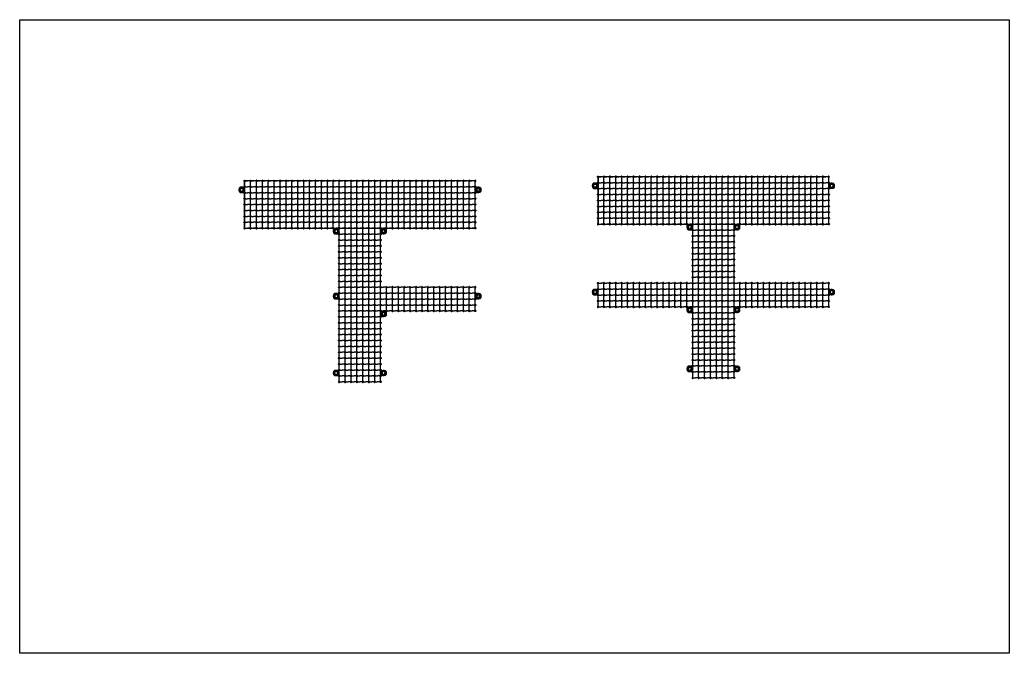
# Model space of a CAD drawing. Extents: x 140753 to 369320, y 91222 to 396627.
# Drawn here: x 244111 to 327774, y 151661 to 205257 of the extents above; entities that cross this region are included whole.
import ezdxf

# ---------------------------------------------------------------- set-up
doc = ezdxf.new("R2010")
doc.units = 0
doc.header["$LTSCALE"] = 1000
for name, color, linetype in [('W-_ANTICOLLISION防撞措施', 121, 'Continuous'), ('W-MOUNTING固定方式', 5, 'Continuous'), ('蓝色浮筒', 150, 'Continuous')]:
    doc.layers.add(name, color=color, linetype=linetype)

# ---------------------------------------------------------------- blocks, each defined once
blk = doc.blocks.new('浮筒')
at = {"layer": '蓝色浮筒'}
blk.add_line((441, 238), (441, 238), dxfattribs=at)
for points in [[(0, 417, 0.198912), (-9, 438), (-49, 479, -0.414214), (-49, 521), (-21, 549, -0.414214), (21, 549), (62, 509, 0.198912), (83, 500), (250, 500)], [(0, 83, -0.198912), (-9, 62), (-49, 21, 0.414214), (-49, -21), (-21, -49, 0.414214), (21, -49), (62, -9, -0.198912), (83, 0), (250, 0)], [(500, 417, -0.198912), (509, 438), (549, 479, 0.414214), (549, 521), (521, 549, 0.414214), (479, 549), (438, 509, -0.198912), (417, 500), (250, 500)], [(500, 83, 0.198912), (509, 62), (549, 21, -0.414214), (549, -21), (521, -49, -0.414214), (479, -49), (438, -9, 0.198912), (417, 0), (250, 0)]]:
    blk.add_lwpolyline(points, format="xyb", dxfattribs=at)
for points in [[(0, 417), (0, 83)], [(500, 417), (500, 83)]]:
    blk.add_lwpolyline(points, dxfattribs=at)
for centre, radius, start, end in [((-25, 500), 5, 84.26083, 275.73917), ((-25, 0), 5, 84.26083, 275.73917), ((0, 500), 25, 101.47834, 168.52166), ((0, 500), 25, 191.47834, 258.52166), ((0, 0), 25, 101.47834, 168.52166), ((0, 525), 5, 354.26083, 185.73917), ((0, 475), 5, 174.26083, 5.73917), ((0, 25), 5, 354.26083, 185.73917), ((0, 500), 25, 11.47834, 78.52166), ((0, 500), 25, 281.47834, 348.52166), ((0, 0), 25, 11.47834, 78.52166), ((25, 500), 5, 264.26083, 95.73917), ((25, 0), 5, 264.26083, 95.73917), ((475, 500), 5, 84.26083, 275.73917), ((475, 0), 5, 84.26083, 275.73917), ((500, 500), 25, 101.47834, 168.52166), ((500, 500), 25, 191.47834, 258.52166), ((500, 0), 25, 101.47834, 168.52166), ((500, 525), 5, 354.26083, 185.73917), ((500, 475), 5, 174.26083, 5.73917), ((500, 25), 5, 354.26083, 185.73917), ((500, 500), 25, 11.47834, 78.52166), ((500, 500), 25, 281.47834, 348.52166), ((500, 0), 25, 11.47834, 78.52166), ((525, 500), 5, 264.26083, 95.73917), ((525, 0), 5, 264.26083, 95.73917), ((0, 0), 25, 191.47834, 258.52166), ((0, -25), 5, 174.26083, 5.73917), ((0, 0), 25, 281.47834, 348.52166), ((500, 0), 25, 191.47834, 258.52166), ((500, -25), 5, 174.26083, 5.73917), ((500, 0), 25, 281.47834, 348.52166)]:
    blk.add_arc(centre, radius, start, end, dxfattribs=at)
blk = doc.blocks.new('*U241')
at = {"layer": '蓝色浮筒', "rotation": 180.0000000383531}
blk.add_blockref('浮筒', (250, 250), dxfattribs=at)
blk = doc.blocks.new('*U242')
at = {"layer": 'W-_ANTICOLLISION防撞措施', "color": 0, "linetype": 'ByBlock', "lineweight": -2, "transparency": 16777216}
for p in [(0, 0), (500, 0), (1000, 0), (1500, 0), (2000, 0), (2500, 0), (3000, 0), (3500, 0), (4000, 0), (4500, 0), (5000, 0), (5500, 0), (6000, 0), (6500, 0), (7000, 0), (7500, 0), (8000, 0), (8500, 0), (9000, 0), (9500, 0), (10000, 0), (10500, 0), (11000, 0), (11500, 0), (12000, 0), (12500, 0), (13000, 0), (13500, 0), (14000, 0), (14500, 0), (15000, 0), (15500, 0), (16000, 0), (16500, 0), (17000, 0), (17500, 0), (18000, 0), (18500, 0), (19000, 0), (0, -500), (0, -1000), (500, -500), (500, -1000), (1000, -500), (1000, -1000), (1500, -500), (1500, -1000), (2000, -500), (2000, -1000), (2500, -500), (2500, -1000), (3000, -500), (3000, -1000), (3500, -500), (3500, -1000), (4000, -500), (4000, -1000), (4500, -500), (4500, -1000), (5000, -500), (5000, -1000), (5500, -500), (5500, -1000), (6000, -500), (6000, -1000), (6500, -500), (6500, -1000), (7000, -500), (7000, -1000), (7500, -500), (7500, -1000), (8000, -500), (8000, -1000), (8500, -500), (8500, -1000), (9000, -500), (9000, -1000), (9500, -500), (9500, -1000), (10000, -500), (10000, -1000), (10500, -500), (10500, -1000), (11000, -500), (11000, -1000), (11500, -500), (11500, -1000), (12000, -500), (12000, -1000), (12500, -500), (12500, -1000), (13000, -500), (13000, -1000), (13500, -500), (13500, -1000), (14000, -500), (14000, -1000), (14500, -500), (14500, -1000), (15000, -500), (15000, -1000), (15500, -500), (15500, -1000), (16000, -500), (16000, -1000), (16500, -500), (16500, -1000), (17000, -500), (17000, -1000), (17500, -500), (17500, -1000), (18000, -500), (18000, -1000), (18500, -500), (18500, -1000), (19000, -500), (19000, -1000), (0, -1500), (500, -1500), (1000, -1500), (1500, -1500), (2000, -1500), (2500, -1500), (3000, -1500), (3500, -1500), (4000, -1500), (4500, -1500), (5000, -1500), (5500, -1500), (6000, -1500), (6500, -1500), (7000, -1500), (7500, -1500), (8000, -1500), (8500, -1500), (9000, -1500), (9500, -1500), (10000, -1500), (10500, -1500), (11000, -1500), (11500, -1500), (12000, -1500), (12500, -1500), (13000, -1500), (13500, -1500), (14000, -1500), (14500, -1500), (15000, -1500), (15500, -1500), (16000, -1500), (16500, -1500), (17000, -1500), (17500, -1500), (18000, -1500), (18500, -1500), (19000, -1500), (0, -2000), (0, -2500), (500, -2000), (500, -2500), (1000, -2000), (1000, -2500), (1500, -2000), (1500, -2500), (2000, -2000), (2000, -2500), (2500, -2000), (2500, -2500), (3000, -2000), (3000, -2500), (3500, -2000), (3500, -2500), (4000, -2000), (4000, -2500), (4500, -2000), (4500, -2500), (5000, -2000), (5000, -2500), (5500, -2000), (5500, -2500), (6000, -2000), (6000, -2500), (6500, -2000), (6500, -2500), (7000, -2000), (7000, -2500), (7500, -2000), (7500, -2500), (8000, -2000), (8000, -2500), (8500, -2000), (8500, -2500), (9000, -2000), (9000, -2500), (9500, -2000), (9500, -2500), (10000, -2000), (10000, -2500), (10500, -2000), (10500, -2500), (11000, -2000), (11000, -2500), (11500, -2000), (11500, -2500), (12000, -2000), (12000, -2500), (12500, -2000), (12500, -2500), (13000, -2000), (13000, -2500), (13500, -2000), (13500, -2500), (14000, -2000), (14000, -2500), (14500, -2000), (14500, -2500), (15000, -2000), (15000, -2500), (15500, -2000), (15500, -2500), (16000, -2000), (16000, -2500), (16500, -2000), (16500, -2500), (17000, -2000), (17000, -2500), (17500, -2000), (17500, -2500), (18000, -2000), (18000, -2500), (18500, -2000), (18500, -2500), (19000, -2000), (19000, -2500), (0, -3000), (0, -3500), (500, -3000), (500, -3500), (1000, -3000), (1000, -3500), (1500, -3000), (1500, -3500), (2000, -3000), (2000, -3500), (2500, -3000), (2500, -3500), (3000, -3000), (3000, -3500), (3500, -3000), (3500, -3500), (4000, -3000), (4000, -3500), (4500, -3000), (4500, -3500), (5000, -3000), (5000, -3500), (5500, -3000), (5500, -3500), (6000, -3000), (6000, -3500), (6500, -3000), (6500, -3500), (7000, -3000), (7000, -3500), (7500, -3000), (7500, -3500), (8000, -3000), (8000, -3500), (8500, -3000), (8500, -3500), (9000, -3000), (9000, -3500), (9500, -3000), (9500, -3500), (10000, -3000), (10000, -3500), (10500, -3000), (10500, -3500), (11000, -3000), (11000, -3500), (11500, -3000), (11500, -3500), (12000, -3000), (12000, -3500), (12500, -3000), (12500, -3500), (13000, -3000), (13000, -3500), (13500, -3000), (13500, -3500), (14000, -3000), (14000, -3500), (14500, -3000), (14500, -3500), (15000, -3000), (15000, -3500), (15500, -3000), (15500, -3500), (16000, -3000), (16000, -3500), (16500, -3000), (16500, -3500), (17000, -3000), (17000, -3500), (17500, -3000), (17500, -3500), (18000, -3000), (18000, -3500), (18500, -3000), (18500, -3500), (19000, -3000), (19000, -3500)]:
    blk.add_blockref('*U241', p, dxfattribs=at)
blk = doc.blocks.new('*U237')
at = {"layer": '蓝色浮筒', "rotation": 180.0000000383531}
blk.add_blockref('浮筒', (250, 250), dxfattribs=at)
blk = doc.blocks.new('*U238')
at = {"layer": 'W-_ANTICOLLISION防撞措施', "color": 0, "linetype": 'ByBlock', "lineweight": -2, "transparency": 16777216}
for p in [(0, 0), (500, 0), (1000, 0), (1500, 0), (2000, 0), (2500, 0), (3000, 0), (0, -500), (0, -1000), (500, -500), (500, -1000), (1000, -500), (1000, -1000), (1500, -500), (1500, -1000), (2000, -500), (2000, -1000), (2500, -500), (2500, -1000), (3000, -500), (3000, -1000), (0, -1500), (500, -1500), (1000, -1500), (1500, -1500), (2000, -1500), (2500, -1500), (3000, -1500), (0, -2000), (0, -2500), (500, -2000), (500, -2500), (1000, -2000), (1000, -2500), (1500, -2000), (1500, -2500), (2000, -2000), (2000, -2500), (2500, -2000), (2500, -2500), (3000, -2000), (3000, -2500), (0, -3000), (0, -3500), (500, -3000), (500, -3500), (1000, -3000), (1000, -3500), (1500, -3000), (1500, -3500), (2000, -3000), (2000, -3500), (2500, -3000), (2500, -3500), (3000, -3000), (3000, -3500), (0, -4000), (500, -4000), (1000, -4000), (1500, -4000), (2000, -4000), (2500, -4000), (3000, -4000), (0, -4500), (0, -5000), (500, -4500), (500, -5000), (1000, -4500), (1000, -5000), (1500, -4500), (1500, -5000), (2000, -4500), (2000, -5000), (2500, -4500), (2500, -5000), (3000, -4500), (3000, -5000), (0, -5500), (0, -6000), (500, -5500), (500, -6000), (1000, -5500), (1000, -6000), (1500, -5500), (1500, -6000), (2000, -5500), (2000, -6000), (2500, -5500), (2500, -6000), (3000, -5500), (3000, -6000), (0, -6500), (0, -7000), (500, -6500), (500, -7000), (1000, -6500), (1000, -7000), (1500, -6500), (1500, -7000), (2000, -6500), (2000, -7000), (2500, -6500), (2500, -7000), (3000, -6500), (3000, -7000), (0, -7500), (500, -7500), (1000, -7500), (1500, -7500), (2000, -7500), (2500, -7500), (3000, -7500), (0, -8000), (0, -8500), (500, -8000), (500, -8500), (1000, -8000), (1000, -8500), (1500, -8000), (1500, -8500), (2000, -8000), (2000, -8500), (2500, -8000), (2500, -8500), (3000, -8000), (3000, -8500), (0, -9000), (0, -9500), (500, -9000), (500, -9500), (1000, -9000), (1000, -9500), (1500, -9000), (1500, -9500), (2000, -9000), (2000, -9500), (2500, -9000), (2500, -9500), (3000, -9000), (3000, -9500), (0, -10000), (500, -10000), (1000, -10000), (1500, -10000), (2000, -10000), (2500, -10000), (3000, -10000), (0, -10500), (0, -11000), (500, -10500), (500, -11000), (1000, -10500), (1000, -11000), (1500, -10500), (1500, -11000), (2000, -10500), (2000, -11000), (2500, -10500), (2500, -11000), (3000, -10500), (3000, -11000), (0, -11500), (0, -12000), (500, -11500), (500, -12000), (1000, -11500), (1000, -12000), (1500, -11500), (1500, -12000), (2000, -11500), (2000, -12000), (2500, -11500), (2500, -12000), (3000, -11500), (3000, -12000), (0, -12500), (500, -12500), (1000, -12500), (1500, -12500), (2000, -12500), (2500, -12500), (3000, -12500)]:
    blk.add_blockref('*U237', p, dxfattribs=at)
blk = doc.blocks.new('*U239')
at = {"layer": '蓝色浮筒', "rotation": 180.0000000383531}
blk.add_blockref('浮筒', (250, 250), dxfattribs=at)
blk = doc.blocks.new('*U240')
at = {"layer": 'W-_ANTICOLLISION防撞措施', "color": 0, "linetype": 'ByBlock', "lineweight": -2, "transparency": 16777216}
for p in [(0, 0), (500, 0), (1000, 0), (1500, 0), (2000, 0), (2500, 0), (3000, 0), (3500, 0), (4000, 0), (4500, 0), (5000, 0), (5500, 0), (6000, 0), (6500, 0), (7000, 0), (7500, 0), (0, -500), (0, -1000), (500, -500), (500, -1000), (1000, -500), (1000, -1000), (1500, -500), (1500, -1000), (2000, -500), (2000, -1000), (2500, -500), (2500, -1000), (3000, -500), (3000, -1000), (3500, -500), (3500, -1000), (4000, -500), (4000, -1000), (4500, -500), (4500, -1000), (5000, -500), (5000, -1000), (5500, -500), (5500, -1000), (6000, -500), (6000, -1000), (6500, -500), (6500, -1000), (7000, -500), (7000, -1000), (7500, -500), (7500, -1000), (0, -1500), (500, -1500), (1000, -1500), (1500, -1500), (2000, -1500), (2500, -1500), (3000, -1500), (3500, -1500), (4000, -1500), (4500, -1500), (5000, -1500), (5500, -1500), (6000, -1500), (6500, -1500), (7000, -1500), (7500, -1500)]:
    blk.add_blockref('*U239', p, dxfattribs=at)
blk = doc.blocks.new('*U85')
at = {"color": 8, "linetype": 'Continuous', "lineweight": 15}
for p, q in [((-1, 2), (-2, 1)), ((0, 1), (0, -1)), ((-1, -2), (-2, -1))]:
    blk.add_line(p, q, dxfattribs=at)
at = {"color": 7, "linetype": 'Continuous', "lineweight": 15}
for p, q in [((16, 1), (0, 1)), ((0, 0), (19, 0)), ((16, 1), (16, 0)), ((19, -1), (19, 0)), ((0, -1), (19, -1))]:
    blk.add_line(p, q, dxfattribs=at)
for centre, radius, start, end in [((-3, 0), 2.9, 41.31782, 318.68218), ((-3, 0), 1.45, 41.31782, 318.68218), ((0, 3), 2.82, 221.31782, 270), ((0, -3), 2.82, 90, 138.68218), ((0, 3), 1.37, 221.31782, 270), ((0, -3), 1.37, 90, 138.68218)]:
    blk.add_arc(centre, radius, start, end, dxfattribs=at)
blk = doc.blocks.new('*U87')
blk.add_lwpolyline([(-12, 0), (-12, 2.5), (12, 2.5), (12, 0)], close=True)
blk = doc.blocks.new('无头销轴_B型_D12X150')
at = {"color": 0}
for p, q in [((-72, 6), (-72, -6)), ((72, 6), (72, -6))]:
    blk.add_line(p, q, dxfattribs=at)
blk.add_lwpolyline([(-75, 4), (-75, -4), (-72, -6), (72, -6), (75, -4), (75, 4), (72, 6), (-72, 6)], close=True, dxfattribs=at)
for centre in [(-70, 0), (70, 0)]:
    blk.add_circle(centre, 1.6, dxfattribs=at)
blk = doc.blocks.new('asdffsdsgdfg')
at = {"layer": 'W-MOUNTING固定方式', "color": 0}
for p, q in [((43285, -2497), (43283, -2500)), ((43378, -2500), (43283, -2500)), ((43283, -2574), (43283, -2500)), ((43285, -2497), (43376, -2497)), ((43376, -2497), (43378, -2500)), ((43378, -2500), (43378, -2574)), ((43108, -2622), (43108, -2815)), ((43109, -2673), (43112, -2671)), ((43109, -2764), (43109, -2673)), ((43109, -2764), (43112, -2766)), ((43112, -2671), (43112, -2766)), ((43112, -2671), (43186, -2671)), ((43186, -2766), (43112, -2766)), ((43186, -2766), (43186, -2671)), ((43186, -2671), (43189, -2673)), ((43186, -2766), (43189, -2764)), ((43189, -2673), (43189, -2764)), ((43283, -2574), (43378, -2574)), ((43283, -2574), (43285, -2577)), ((43283, -2863), (43285, -2860)), ((43378, -2863), (43283, -2863)), ((43283, -2937), (43283, -2863)), ((43283, -2937), (43378, -2937)), ((43285, -2940), (43283, -2937)), ((43376, -2577), (43285, -2577)), ((43285, -2860), (43376, -2860)), ((43375, -2940), (43285, -2940)), ((43375, -2940), (43378, -2937)), ((43378, -2574), (43376, -2577)), ((43378, -2863), (43376, -2860)), ((43378, -2863), (43378, -2937)), ((43475, -2671), (43472, -2673)), ((43472, -2764), (43472, -2673)), ((43475, -2766), (43472, -2764)), ((43475, -2671), (43475, -2766)), ((43475, -2671), (43549, -2671)), ((43549, -2766), (43475, -2766)), ((43549, -2766), (43549, -2671)), ((43552, -2674), (43549, -2671)), ((43552, -2764), (43549, -2766)), ((43552, -2674), (43552, -2764))]:
    blk.add_line(p, q, dxfattribs=at)
at = {"layer": 'W-MOUNTING固定方式'}
for points in [[(43194, -2941), (43467, -2941), (43553, -2856), (43553, -2582), (43467, -2496), (43194, -2496), (43108, -2582), (43108, -2856)], [(43219, -2881), (43442, -2881), (43493, -2831), (43493, -2607), (43442, -2556), (43219, -2556), (43168, -2607), (43168, -2831)]]:
    blk.add_lwpolyline(points, close=True, dxfattribs=at)
at = {"layer": 'W-MOUNTING固定方式', "color": 0}
for points in [[(43272, -2496), (43272, -2537), (43272, -2557), (43281, -2557), (43281, -2537), (43281, -2496)], [(43380, -2496), (43380, -2537), (43380, -2557), (43389, -2557), (43389, -2537), (43389, -2496)], [(43108, -2669), (43149, -2669), (43169, -2669), (43169, -2660), (43149, -2660), (43108, -2660)], [(43108, -2777), (43149, -2777), (43169, -2777), (43169, -2768), (43149, -2768), (43108, -2768)], [(43281, -2941), (43281, -2900), (43281, -2880), (43272, -2880), (43272, -2900), (43272, -2941)], [(43389, -2941), (43389, -2900), (43389, -2880), (43380, -2880), (43380, -2900), (43380, -2941)], [(43553, -2660), (43512, -2660), (43492, -2660), (43492, -2669), (43512, -2669), (43553, -2669)], [(43553, -2768), (43512, -2768), (43492, -2768), (43492, -2777), (43512, -2777), (43553, -2777)]]:
    blk.add_lwpolyline(points, dxfattribs=at)
at = {"layer": 'W-MOUNTING固定方式', "color": 6}
for points in [[(43538, -2568), (43609, -2497, 0.414214), (43609, -2441), (43609, -2441, 0.414214), (43552, -2441), (43482, -2511)], [(43538, -2870), (43609, -2941, -0.414214), (43609, -2997), (43609, -2997, -0.414214), (43552, -2997), (43482, -2927)]]:
    blk.add_lwpolyline(points, format="xyb", dxfattribs=at)
at = {"layer": 'W-MOUNTING固定方式', "color": 5}
for centre in [(43580, -2469), (43580, -2969)]:
    blk.add_circle(centre, 7, dxfattribs=at)
at = {"layer": 'W-MOUNTING固定方式'}
for radius in [136, 130]:
    blk.add_circle((43330, -2719), radius, dxfattribs=at)
at = {"layer": 'W-MOUNTING固定方式', "color": 0, "xscale": -1}
for name, p, rotation in [('*U85', (43143, -2649), 180), ('*U85', (43261, -2906), 270), ('*U87', (43272, -2900), 90), ('*U87', (43389, -2537), 270.0000000000001), ('*U85', (43400, -2531), 90.00000000000007), ('*U87', (43512, -2777), 180)]:
    blk.add_blockref(name, p, dxfattribs=dict(at, rotation=rotation))
for name, p in [('*U87', (43149, -2660)), ('*U85', (43518, -2788))]:
    blk.add_blockref(name, p, dxfattribs=at)
at = {"layer": 'W-MOUNTING固定方式', "color": 0}
for name, p, rotation in [('*U87', (43149, -2777), 180), ('无头销轴_B型_D12X150', (43149, -2719), 90), ('无头销轴_B型_D12X150', (43330, -2900), 180), ('*U85', (43261, -2531), 270.0000000000001), ('*U87', (43272, -2537), 90.00000000000004), ('*U87', (43389, -2900), 270), ('*U85', (43400, -2906), 90.00000000000001), ('*U85', (43518, -2649), 180), ('无头销轴_B型_D12X150', (43512, -2719), 270)]:
    blk.add_blockref(name, p, dxfattribs=dict(at, rotation=rotation))
for name, p in [('*U85', (43143, -2788)), ('无头销轴_B型_D12X150', (43330, -2537)), ('*U87', (43512, -2660))]:
    blk.add_blockref(name, p, dxfattribs=at)
blk = doc.blocks.new('*U243')
at = {"layer": '蓝色浮筒', "rotation": 180.0000000383531}
blk.add_blockref('浮筒', (250, 250), dxfattribs=at)
blk = doc.blocks.new('*U244')
at = {"layer": 'W-_ANTICOLLISION防撞措施', "color": 0, "linetype": 'ByBlock', "lineweight": -2, "transparency": 16777216}
for p in [(0, 0), (500, 0), (1000, 0), (1500, 0), (2000, 0), (2500, 0), (3000, 0), (3500, 0), (4000, 0), (4500, 0), (5000, 0), (5500, 0), (6000, 0), (6500, 0), (7000, 0), (7500, 0), (0, -500), (0, -1000), (500, -500), (500, -1000), (1000, -500), (1000, -1000), (1500, -500), (1500, -1000), (2000, -500), (2000, -1000), (2500, -500), (2500, -1000), (3000, -500), (3000, -1000), (3500, -500), (3500, -1000), (4000, -500), (4000, -1000), (4500, -500), (4500, -1000), (5000, -500), (5000, -1000), (5500, -500), (5500, -1000), (6000, -500), (6000, -1000), (6500, -500), (6500, -1000), (7000, -500), (7000, -1000), (7500, -500), (7500, -1000), (0, -1500), (500, -1500), (1000, -1500), (1500, -1500), (2000, -1500), (2500, -1500), (3000, -1500), (3500, -1500), (4000, -1500), (4500, -1500), (5000, -1500), (5500, -1500), (6000, -1500), (6500, -1500), (7000, -1500), (7500, -1500)]:
    blk.add_blockref('*U243', p, dxfattribs=at)
blk = doc.blocks.new('*U249')
at = {"layer": '蓝色浮筒', "rotation": 180.0000000383531}
blk.add_blockref('浮筒', (250, 250), dxfattribs=at)
blk = doc.blocks.new('*U250')
at = {"layer": 'W-_ANTICOLLISION防撞措施', "color": 0, "linetype": 'ByBlock', "lineweight": -2, "transparency": 16777216}
for p in [(0, 0), (500, 0), (1000, 0), (1500, 0), (2000, 0), (2500, 0), (3000, 0), (3500, 0), (4000, 0), (4500, 0), (5000, 0), (5500, 0), (6000, 0), (6500, 0), (7000, 0), (7500, 0), (8000, 0), (8500, 0), (9000, 0), (9500, 0), (10000, 0), (10500, 0), (11000, 0), (11500, 0), (12000, 0), (12500, 0), (13000, 0), (13500, 0), (14000, 0), (14500, 0), (15000, 0), (15500, 0), (16000, 0), (16500, 0), (17000, 0), (17500, 0), (18000, 0), (18500, 0), (19000, 0), (0, -500), (0, -1000), (500, -500), (500, -1000), (1000, -500), (1000, -1000), (1500, -500), (1500, -1000), (2000, -500), (2000, -1000), (2500, -500), (2500, -1000), (3000, -500), (3000, -1000), (3500, -500), (3500, -1000), (4000, -500), (4000, -1000), (4500, -500), (4500, -1000), (5000, -500), (5000, -1000), (5500, -500), (5500, -1000), (6000, -500), (6000, -1000), (6500, -500), (6500, -1000), (7000, -500), (7000, -1000), (7500, -500), (7500, -1000), (8000, -500), (8000, -1000), (8500, -500), (8500, -1000), (9000, -500), (9000, -1000), (9500, -500), (9500, -1000), (10000, -500), (10000, -1000), (10500, -500), (10500, -1000), (11000, -500), (11000, -1000), (11500, -500), (11500, -1000), (12000, -500), (12000, -1000), (12500, -500), (12500, -1000), (13000, -500), (13000, -1000), (13500, -500), (13500, -1000), (14000, -500), (14000, -1000), (14500, -500), (14500, -1000), (15000, -500), (15000, -1000), (15500, -500), (15500, -1000), (16000, -500), (16000, -1000), (16500, -500), (16500, -1000), (17000, -500), (17000, -1000), (17500, -500), (17500, -1000), (18000, -500), (18000, -1000), (18500, -500), (18500, -1000), (19000, -500), (19000, -1000), (0, -1500), (500, -1500), (1000, -1500), (1500, -1500), (2000, -1500), (2500, -1500), (3000, -1500), (3500, -1500), (4000, -1500), (4500, -1500), (5000, -1500), (5500, -1500), (6000, -1500), (6500, -1500), (7000, -1500), (7500, -1500), (8000, -1500), (8500, -1500), (9000, -1500), (9500, -1500), (10000, -1500), (10500, -1500), (11000, -1500), (11500, -1500), (12000, -1500), (12500, -1500), (13000, -1500), (13500, -1500), (14000, -1500), (14500, -1500), (15000, -1500), (15500, -1500), (16000, -1500), (16500, -1500), (17000, -1500), (17500, -1500), (18000, -1500), (18500, -1500), (19000, -1500), (0, -2000), (0, -2500), (500, -2000), (500, -2500), (1000, -2000), (1000, -2500), (1500, -2000), (1500, -2500), (2000, -2000), (2000, -2500), (2500, -2000), (2500, -2500), (3000, -2000), (3000, -2500), (3500, -2000), (3500, -2500), (4000, -2000), (4000, -2500), (4500, -2000), (4500, -2500), (5000, -2000), (5000, -2500), (5500, -2000), (5500, -2500), (6000, -2000), (6000, -2500), (6500, -2000), (6500, -2500), (7000, -2000), (7000, -2500), (7500, -2000), (7500, -2500), (8000, -2000), (8000, -2500), (8500, -2000), (8500, -2500), (9000, -2000), (9000, -2500), (9500, -2000), (9500, -2500), (10000, -2000), (10000, -2500), (10500, -2000), (10500, -2500), (11000, -2000), (11000, -2500), (11500, -2000), (11500, -2500), (12000, -2000), (12000, -2500), (12500, -2000), (12500, -2500), (13000, -2000), (13000, -2500), (13500, -2000), (13500, -2500), (14000, -2000), (14000, -2500), (14500, -2000), (14500, -2500), (15000, -2000), (15000, -2500), (15500, -2000), (15500, -2500), (16000, -2000), (16000, -2500), (16500, -2000), (16500, -2500), (17000, -2000), (17000, -2500), (17500, -2000), (17500, -2500), (18000, -2000), (18000, -2500), (18500, -2000), (18500, -2500), (19000, -2000), (19000, -2500), (0, -3000), (0, -3500), (500, -3000), (500, -3500), (1000, -3000), (1000, -3500), (1500, -3000), (1500, -3500), (2000, -3000), (2000, -3500), (2500, -3000), (2500, -3500), (3000, -3000), (3000, -3500), (3500, -3000), (3500, -3500), (4000, -3000), (4000, -3500), (4500, -3000), (4500, -3500), (5000, -3000), (5000, -3500), (5500, -3000), (5500, -3500), (6000, -3000), (6000, -3500), (6500, -3000), (6500, -3500), (7000, -3000), (7000, -3500), (7500, -3000), (7500, -3500), (8000, -3000), (8000, -3500), (8500, -3000), (8500, -3500), (9000, -3000), (9000, -3500), (9500, -3000), (9500, -3500), (10000, -3000), (10000, -3500), (10500, -3000), (10500, -3500), (11000, -3000), (11000, -3500), (11500, -3000), (11500, -3500), (12000, -3000), (12000, -3500), (12500, -3000), (12500, -3500), (13000, -3000), (13000, -3500), (13500, -3000), (13500, -3500), (14000, -3000), (14000, -3500), (14500, -3000), (14500, -3500), (15000, -3000), (15000, -3500), (15500, -3000), (15500, -3500), (16000, -3000), (16000, -3500), (16500, -3000), (16500, -3500), (17000, -3000), (17000, -3500), (17500, -3000), (17500, -3500), (18000, -3000), (18000, -3500), (18500, -3000), (18500, -3500), (19000, -3000), (19000, -3500)]:
    blk.add_blockref('*U249', p, dxfattribs=at)
blk = doc.blocks.new('*U245')
at = {"layer": '蓝色浮筒', "rotation": 180.0000000383531}
blk.add_blockref('浮筒', (250, 250), dxfattribs=at)
blk = doc.blocks.new('*U246')
at = {"layer": 'W-_ANTICOLLISION防撞措施', "color": 0, "linetype": 'ByBlock', "lineweight": -2, "transparency": 16777216}
for p in [(0, 0), (500, 0), (1000, 0), (1500, 0), (2000, 0), (2500, 0), (3000, 0), (0, -500), (0, -1000), (500, -500), (500, -1000), (1000, -500), (1000, -1000), (1500, -500), (1500, -1000), (2000, -500), (2000, -1000), (2500, -500), (2500, -1000), (3000, -500), (3000, -1000), (0, -1500), (500, -1500), (1000, -1500), (1500, -1500), (2000, -1500), (2500, -1500), (3000, -1500), (0, -2000), (0, -2500), (500, -2000), (500, -2500), (1000, -2000), (1000, -2500), (1500, -2000), (1500, -2500), (2000, -2000), (2000, -2500), (2500, -2000), (2500, -2500), (3000, -2000), (3000, -2500), (0, -3000), (0, -3500), (500, -3000), (500, -3500), (1000, -3000), (1000, -3500), (1500, -3000), (1500, -3500), (2000, -3000), (2000, -3500), (2500, -3000), (2500, -3500), (3000, -3000), (3000, -3500), (0, -4000), (500, -4000), (1000, -4000), (1500, -4000), (2000, -4000), (2500, -4000), (3000, -4000), (0, -4500), (0, -5000), (500, -4500), (500, -5000), (1000, -4500), (1000, -5000), (1500, -4500), (1500, -5000), (2000, -4500), (2000, -5000), (2500, -4500), (2500, -5000), (3000, -4500), (3000, -5000), (0, -5500), (0, -6000), (500, -5500), (500, -6000), (1000, -5500), (1000, -6000), (1500, -5500), (1500, -6000), (2000, -5500), (2000, -6000), (2500, -5500), (2500, -6000), (3000, -5500), (3000, -6000), (0, -6500), (0, -7000), (500, -6500), (500, -7000), (1000, -6500), (1000, -7000), (1500, -6500), (1500, -7000), (2000, -6500), (2000, -7000), (2500, -6500), (2500, -7000), (3000, -6500), (3000, -7000), (0, -7500), (500, -7500), (1000, -7500), (1500, -7500), (2000, -7500), (2500, -7500), (3000, -7500), (0, -8000), (0, -8500), (500, -8000), (500, -8500), (1000, -8000), (1000, -8500), (1500, -8000), (1500, -8500), (2000, -8000), (2000, -8500), (2500, -8000), (2500, -8500), (3000, -8000), (3000, -8500), (0, -9000), (0, -9500), (500, -9000), (500, -9500), (1000, -9000), (1000, -9500), (1500, -9000), (1500, -9500), (2000, -9000), (2000, -9500), (2500, -9000), (2500, -9500), (3000, -9000), (3000, -9500), (0, -10000), (500, -10000), (1000, -10000), (1500, -10000), (2000, -10000), (2500, -10000), (3000, -10000), (0, -10500), (0, -11000), (500, -10500), (500, -11000), (1000, -10500), (1000, -11000), (1500, -10500), (1500, -11000), (2000, -10500), (2000, -11000), (2500, -10500), (2500, -11000), (3000, -10500), (3000, -11000), (0, -11500), (0, -12000), (500, -11500), (500, -12000), (1000, -11500), (1000, -12000), (1500, -11500), (1500, -12000), (2000, -11500), (2000, -12000), (2500, -11500), (2500, -12000), (3000, -11500), (3000, -12000), (0, -12500), (500, -12500), (1000, -12500), (1500, -12500), (2000, -12500), (2500, -12500), (3000, -12500)]:
    blk.add_blockref('*U245', p, dxfattribs=at)
blk = doc.blocks.new('*U247')
at = {"layer": '蓝色浮筒', "rotation": 180.0000000383531}
blk.add_blockref('浮筒', (250, 250), dxfattribs=at)
blk = doc.blocks.new('*U248')
at = {"layer": 'W-_ANTICOLLISION防撞措施', "color": 0, "linetype": 'ByBlock', "lineweight": -2, "transparency": 16777216}
for p in [(0, 0), (500, 0), (1000, 0), (1500, 0), (2000, 0), (2500, 0), (3000, 0), (3500, 0), (4000, 0), (4500, 0), (5000, 0), (5500, 0), (6000, 0), (6500, 0), (7000, 0), (7500, 0), (0, -500), (0, -1000), (500, -500), (500, -1000), (1000, -500), (1000, -1000), (1500, -500), (1500, -1000), (2000, -500), (2000, -1000), (2500, -500), (2500, -1000), (3000, -500), (3000, -1000), (3500, -500), (3500, -1000), (4000, -500), (4000, -1000), (4500, -500), (4500, -1000), (5000, -500), (5000, -1000), (5500, -500), (5500, -1000), (6000, -500), (6000, -1000), (6500, -500), (6500, -1000), (7000, -500), (7000, -1000), (7500, -500), (7500, -1000), (0, -1500), (500, -1500), (1000, -1500), (1500, -1500), (2000, -1500), (2500, -1500), (3000, -1500), (3500, -1500), (4000, -1500), (4500, -1500), (5000, -1500), (5500, -1500), (6000, -1500), (6500, -1500), (7000, -1500), (7500, -1500)]:
    blk.add_blockref('*U247', p, dxfattribs=at)
blk = doc.blocks.new('asdfsdfgsgf')
at = {"layer": 'W-MOUNTING固定方式', "color": 0}
for p, q in [((444809, 259595), (444809, 259402)), ((444810, 259544), (444813, 259546)), ((444810, 259454), (444810, 259544)), ((444810, 259454), (444813, 259451)), ((444813, 259546), (444813, 259451)), ((444813, 259546), (444887, 259546)), ((444887, 259451), (444813, 259451)), ((444887, 259451), (444887, 259546)), ((444887, 259546), (444890, 259544)), ((444887, 259451), (444890, 259453)), ((444890, 259544), (444890, 259453)), ((444986, 259720), (444984, 259717)), ((445079, 259717), (444984, 259717)), ((444984, 259643), (444984, 259717)), ((444984, 259643), (445079, 259643)), ((444984, 259643), (444986, 259640)), ((444984, 259354), (444986, 259357)), ((444986, 259720), (445077, 259720)), ((445077, 259640), (444986, 259640)), ((444986, 259357), (445077, 259357)), ((445077, 259720), (445079, 259717)), ((445079, 259643), (445077, 259640)), ((445079, 259354), (445077, 259357)), ((445079, 259717), (445079, 259643)), ((445176, 259546), (445173, 259544)), ((445173, 259453), (445173, 259544)), ((445176, 259451), (445173, 259453)), ((445176, 259546), (445176, 259451)), ((445176, 259546), (445250, 259546)), ((445250, 259451), (445176, 259451)), ((445250, 259451), (445250, 259546)), ((445253, 259544), (445250, 259546)), ((445253, 259453), (445250, 259451)), ((445253, 259544), (445253, 259453)), ((445079, 259354), (444984, 259354)), ((444984, 259280), (444984, 259354)), ((444984, 259280), (445079, 259280)), ((444986, 259277), (444984, 259280)), ((445076, 259277), (444986, 259277)), ((445076, 259277), (445079, 259280)), ((445079, 259354), (445079, 259280))]:
    blk.add_line(p, q, dxfattribs=at)
at = {"layer": 'W-MOUNTING固定方式', "color": 6}
for points in [[(444823, 259650), (444753, 259721, -0.414214), (444753, 259777), (444753, 259777, -0.414214), (444809, 259777), (444880, 259707)], [(445239, 259650), (445309, 259721, 0.414214), (445309, 259777), (445309, 259777, 0.414214), (445253, 259777), (445183, 259707)], [(445239, 259348), (445309, 259277, -0.414214), (445309, 259221), (445309, 259221, -0.414214), (445253, 259221), (445183, 259291)]]:
    blk.add_lwpolyline(points, format="xyb", dxfattribs=at)
at = {"layer": 'W-MOUNTING固定方式'}
for points in [[(444895, 259276), (445168, 259276), (445254, 259362), (445254, 259636), (445168, 259721), (444895, 259721), (444809, 259636), (444809, 259362)], [(444919, 259336), (445143, 259336), (445194, 259387), (445194, 259611), (445143, 259661), (444919, 259661), (444869, 259611), (444869, 259387)]]:
    blk.add_lwpolyline(points, close=True, dxfattribs=at)
at = {"layer": 'W-MOUNTING固定方式', "color": 0}
for points in [[(444809, 259548), (444850, 259548), (444870, 259548), (444870, 259557), (444850, 259557), (444809, 259557)], [(444809, 259440), (444850, 259440), (444870, 259440), (444870, 259449), (444850, 259449), (444809, 259449)], [(444973, 259721), (444973, 259680), (444973, 259660), (444982, 259660), (444982, 259680), (444982, 259721)], [(445081, 259721), (445081, 259680), (445081, 259660), (445090, 259660), (445090, 259680), (445090, 259721)], [(445254, 259557), (445213, 259557), (445193, 259557), (445193, 259548), (445213, 259548), (445254, 259548)], [(445254, 259449), (445213, 259449), (445193, 259449), (445193, 259440), (445213, 259440), (445254, 259440)], [(444982, 259276), (444982, 259317), (444982, 259337), (444973, 259337), (444973, 259317), (444973, 259276)], [(445090, 259276), (445090, 259317), (445090, 259337), (445081, 259337), (445081, 259317), (445081, 259276)]]:
    blk.add_lwpolyline(points, dxfattribs=at)
at = {"layer": 'W-MOUNTING固定方式', "color": 5}
for centre in [(444781, 259749), (445281, 259749), (445281, 259249)]:
    blk.add_circle(centre, 7, dxfattribs=at)
at = {"layer": 'W-MOUNTING固定方式'}
for radius in [136, 130]:
    blk.add_circle((445031, 259499), radius, dxfattribs=at)
at = {"layer": 'W-MOUNTING固定方式', "color": 0, "xscale": -1}
for name, p, rotation in [('*U85', (444844, 259568), 180), ('*U87', (445090, 259680), 270.0000000000001), ('*U85', (445101, 259686), 90.00000000000007), ('*U87', (445213, 259440), 180), ('*U85', (444962, 259311), 270), ('*U87', (444973, 259317), 90)]:
    blk.add_blockref(name, p, dxfattribs=dict(at, rotation=rotation))
for name, p in [('*U87', (444850, 259557)), ('*U85', (445219, 259429))]:
    blk.add_blockref(name, p, dxfattribs=at)
at = {"layer": 'W-MOUNTING固定方式', "color": 0}
for name, p, rotation in [('*U87', (444850, 259440), 180), ('无头销轴_B型_D12X150', (444850, 259499), 90), ('*U85', (444962, 259686), 270.0000000000001), ('*U87', (444973, 259680), 90.00000000000004), ('*U85', (445219, 259568), 180), ('无头销轴_B型_D12X150', (445213, 259499), 270), ('无头销轴_B型_D12X150', (445031, 259317), 180), ('*U87', (445090, 259317), 270), ('*U85', (445101, 259311), 90.00000000000001)]:
    blk.add_blockref(name, p, dxfattribs=dict(at, rotation=rotation))
for name, p in [('*U85', (444844, 259429)), ('无头销轴_B型_D12X150', (445031, 259680)), ('*U87', (445213, 259557))]:
    blk.add_blockref(name, p, dxfattribs=at)

msp = doc.modelspace()

# ---------------------------------------------------------------- linework, layer by layer
for points in [[(244111, 205257), (327773.9, 205257), (327773.9, 151661.2), (244111, 151661.2)], [(263121.7, 187620.5), (282621.7, 187620.5), (282621.7, 191620.5), (263121.7, 191620.5)], [(293009.3, 187967.4), (312509.3, 187967.4), (312509.3, 191967.4), (293009.3, 191967.4)]]:
    msp.add_lwpolyline(points, close=True)

# ---------------------------------------------------------------- block references
for name, p in [('asdffsdsgdfg', (219541.3, 193589.4)), ('asdffsdsgdfg', (249428.9, 193936.3)), ('asdfsdfgsgf', (-174159.5, -72128.3)), ('asdfsdfgsgf', (-144271.9, -71781.4)), ('asdffsdsgdfg', (249428.9, 184936.3)), ('asdffsdsgdfg', (227541.3, 184589.4)), ('asdfsdfgsgf', (-144271.9, -78781.4)), ('asdffsdsgdfg', (257428.9, 178436.3)), ('asdffsdsgdfg', (227541.3, 178089.4))]:
    msp.add_blockref(name, p)
at = {"xscale": -1}
for name, p in [('asdffsdsgdfg', (326202.1, 193589.4)), ('asdffsdsgdfg', (356089.7, 193936.3)), ('asdfsdfgsgf', (719902.9, -72128.3)), ('asdfsdfgsgf', (749790.5, -71781.4)), ('asdffsdsgdfg', (356089.7, 184936.3)), ('asdffsdsgdfg', (326202.1, 184589.4)), ('asdfsdfgsgf', (749790.5, -78781.4)), ('asdfsdfgsgf', (719902.9, -79128.3)), ('asdffsdsgdfg', (348089.7, 178436.3)), ('asdffsdsgdfg', (318202.1, 178089.4))]:
    msp.add_blockref(name, p, dxfattribs=at)
at = {"layer": 'W-_ANTICOLLISION防撞措施'}
for name, p in [('*U250', (263371.7, 191370.5)), ('*U242', (293259.3, 191717.4)), ('*U246', (271371.7, 187370.5)), ('*U238', (301259.3, 187717.4)), ('*U248', (274871.7, 182370.5)), ('*U244', (293259.3, 182717.4)), ('*U240', (304759.3, 182717.4))]:
    msp.add_blockref(name, p, dxfattribs=at)

doc.saveas('drawing.dxf')
